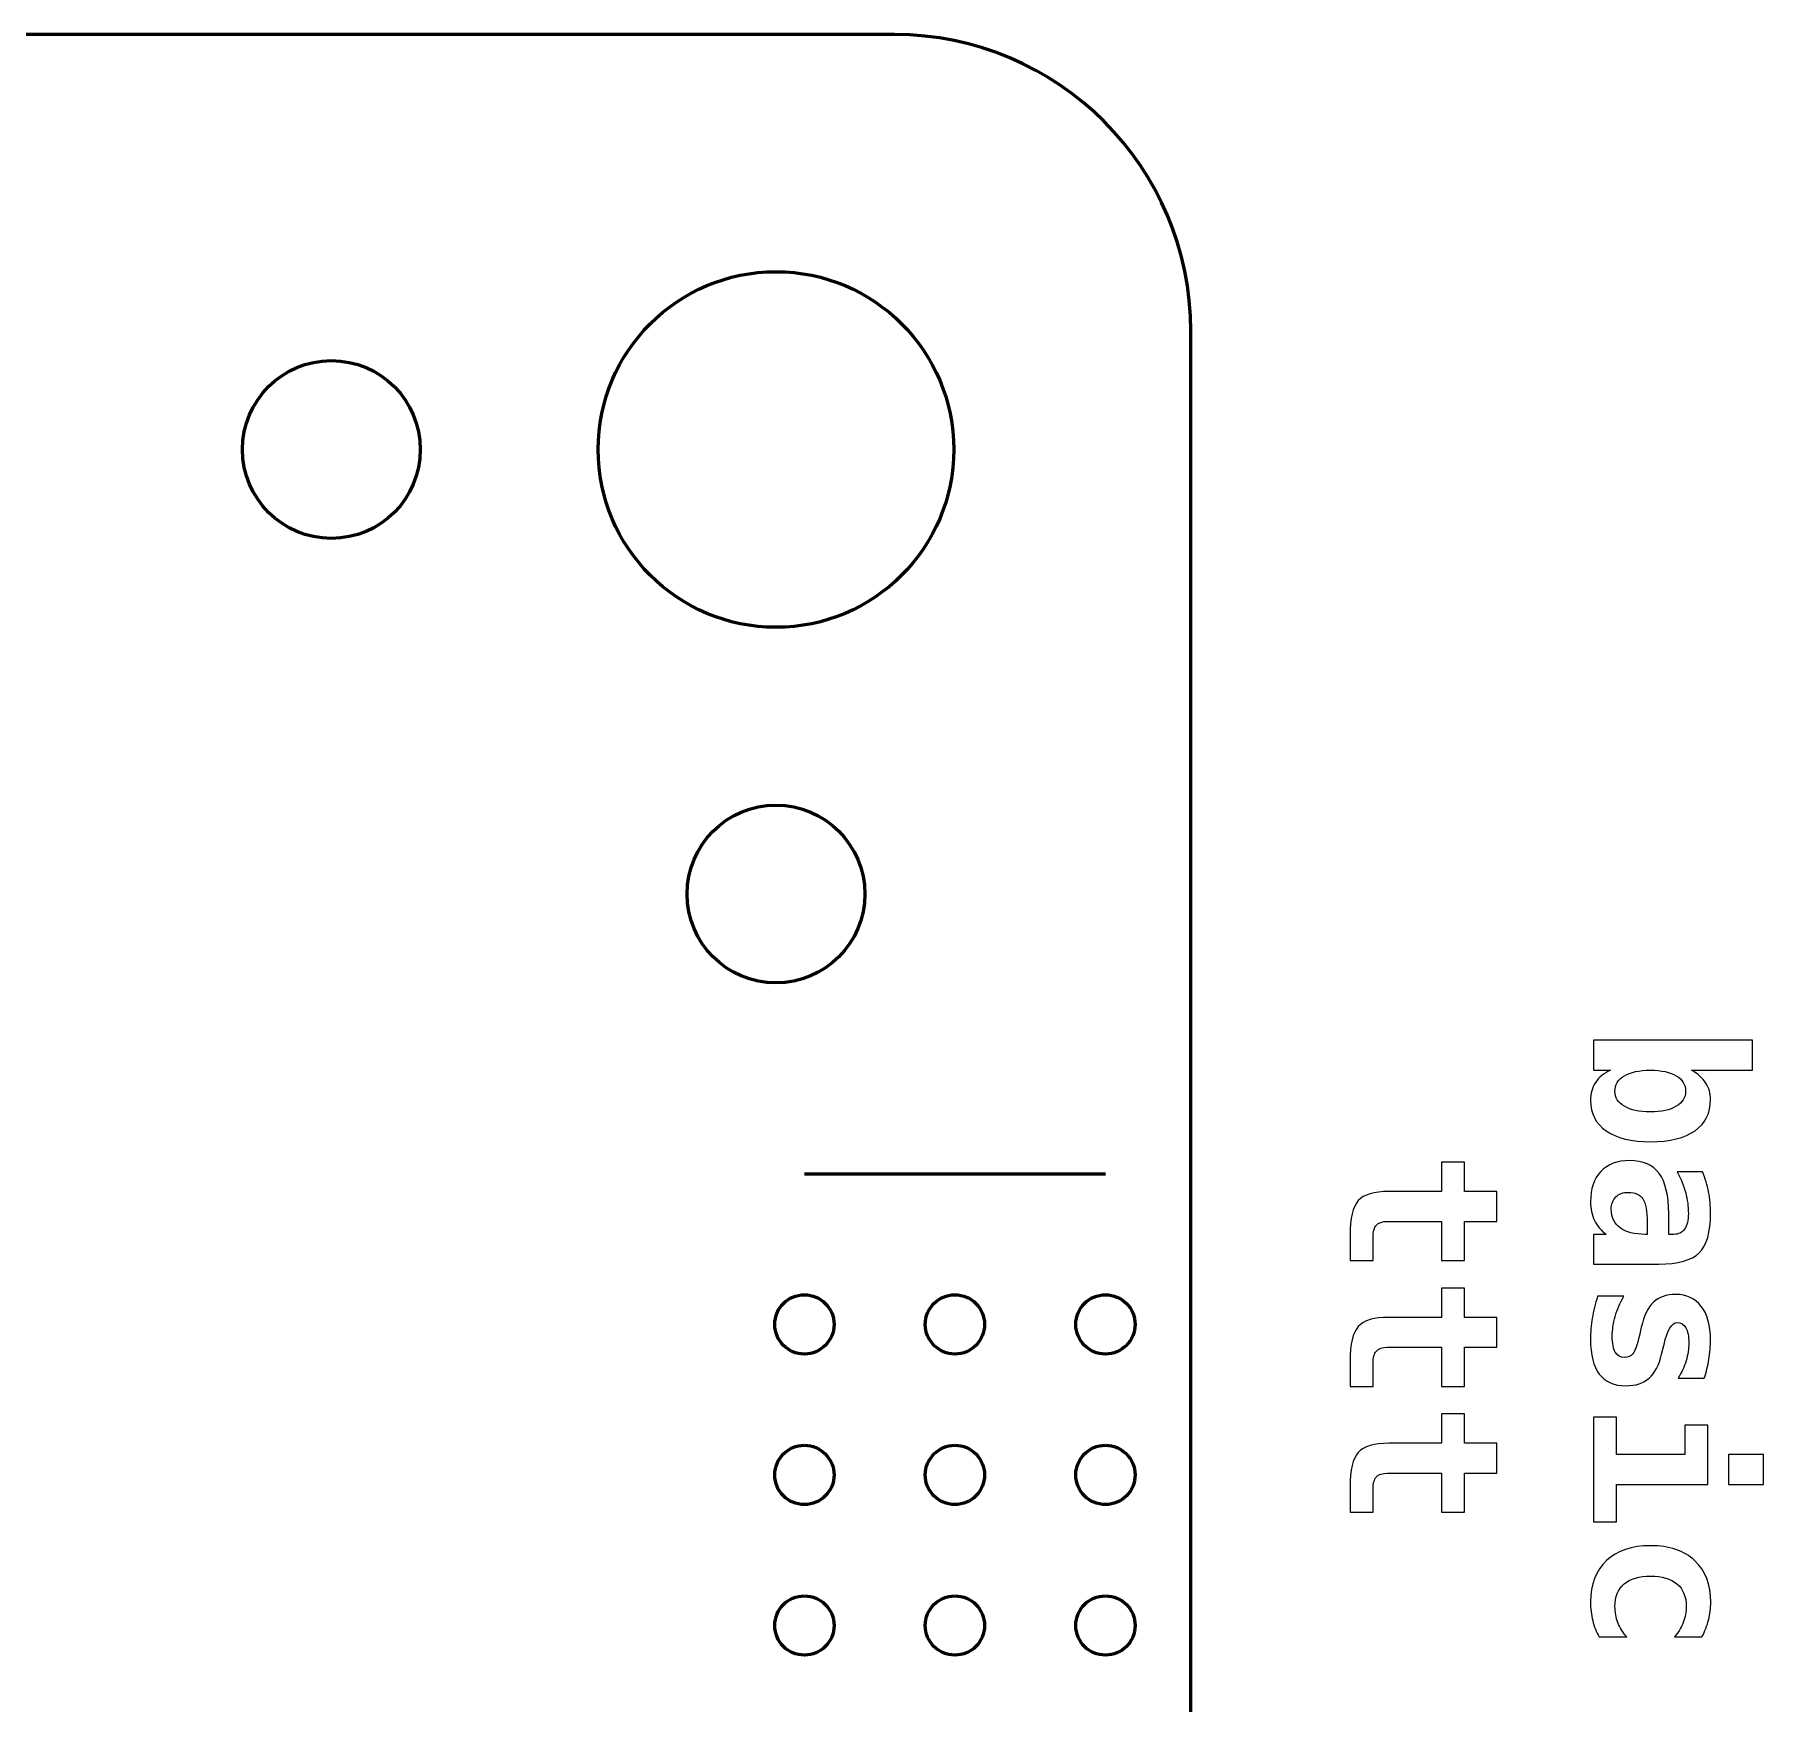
# Model space of a CAD drawing. Header units: centimetres. Extents: x -14.7 to 16.9, y -14.9 to 2.2.
# Drawn here: x -8.251 to -5.334, y -9.115 to -6.3 of the extents above; entities that cross this region are included whole.
import ezdxf

# ---------------------------------------------------------------- set-up
doc = ezdxf.new("R2010")
doc.units = ezdxf.units.CM
doc.header["$MEASUREMENT"] = 0
doc.layers.add('Layer 1', color=7, linetype='Continuous')

msp = doc.modelspace()

# ---------------------------------------------------------------- linework, layer by layer
at = {"layer": 'Layer 1', "lineweight": 53}
for centre, major_axis in [((-7, -7), (0, 0.3)), ((-7.75, -7), (0, 0.15)), ((-7, -7.75), (0, 0.15)), ((-6.952, -8.476), (0, 0.05)), ((-6.698, -8.476), (0, 0.05)), ((-6.444, -8.476), (0, 0.05)), ((-6.952, -8.73), (0, 0.05)), ((-6.698, -8.73), (0, 0.05)), ((-6.444, -8.73), (0, 0.05)), ((-6.952, -8.984), (0, 0.05)), ((-6.698, -8.984), (0, 0.05)), ((-6.444, -8.984), (0, 0.05))]:
    msp.add_ellipse(centre, major_axis=major_axis, ratio=1, dxfattribs=at)
msp.add_open_spline([(-13.7, -13.2), (-13.7, -13.2), (-13.7, -6.8), (-13.7, -6.8), (-13.7, -6.8), (-13.7, -6.52386), (-13.47614, -6.3), (-13.2, -6.3), (-13.2, -6.3), (-13.2, -6.3), (-6.8, -6.3), (-6.8, -6.3), (-6.8, -6.3), (-6.52386, -6.3), (-6.3, -6.52386), (-6.3, -6.8), (-6.3, -6.8), (-6.3, -6.8), (-6.3, -13.2), (-6.3, -13.2), (-6.3, -13.2), (-6.3, -13.47614), (-6.52386, -13.7), (-6.8, -13.7), (-6.8, -13.7), (-6.8, -13.7), (-13.2, -13.7), (-13.2, -13.7), (-13.2, -13.7), (-13.47614, -13.7), (-13.7, -13.47614), (-13.7, -13.2)], degree=3, knots=[0, 0, 0, 0, 0.1111111, 0.1111111, 0.1111111, 0.1111111, 0.2222222, 0.2222222, 0.2222222, 0.2222222, 0.3333333, 0.3333333, 0.3333333, 0.3333333, 0.4444444, 0.4444444, 0.4444444, 0.4444444, 0.5555556, 0.5555556, 0.5555556, 0.5555556, 0.6666667, 0.6666667, 0.6666667, 0.6666667, 0.7777778, 0.7777778, 0.7777778, 0.7777778, 1, 1, 1, 1], dxfattribs=at)
at = {"layer": 'Layer 1'}
for points, knots in [([(-5.45507, -8.04721), (-5.44443, -8.05338), (-5.43643, -8.06062), (-5.43108, -8.06879), (-5.43108, -8.06879), (-5.42573, -8.07702), (-5.42308, -8.08625), (-5.42308, -8.0966), (-5.42308, -8.0966), (-5.42308, -8.11941), (-5.43179, -8.13705), (-5.44925, -8.14934), (-5.44925, -8.14934), (-5.46671, -8.16169), (-5.4917, -8.16786), (-5.52433, -8.16786), (-5.52433, -8.16786), (-5.55649, -8.16786), (-5.58136, -8.16181), (-5.59906, -8.14963), (-5.59906, -8.14963), (-5.61676, -8.13746), (-5.62558, -8.12035), (-5.62558, -8.0983), (-5.62558, -8.0983), (-5.62558, -8.08672), (-5.62276, -8.07667), (-5.61717, -8.06802), (-5.61717, -8.06802), (-5.61153, -8.05944), (-5.60318, -8.0525), (-5.59206, -8.04721), (-5.59206, -8.04721), (-5.59206, -8.04721), (-5.62064, -8.04721), (-5.62064, -8.04721), (-5.62064, -8.04721), (-5.62064, -8.04721), (-5.62064, -7.99676), (-5.62064, -7.99676), (-5.62064, -7.99676), (-5.62064, -7.99676), (-5.35253, -7.99676), (-5.35253, -7.99676), (-5.35253, -7.99676), (-5.35253, -7.99676), (-5.35253, -8.04721), (-5.35253, -8.04721), (-5.35253, -8.04721), (-5.35253, -8.04721), (-5.45507, -8.04721), (-5.45507, -8.04721)], [0, 0, 0, 0, 0.0714286, 0.0714286, 0.0714286, 0.0714286, 0.1428571, 0.1428571, 0.1428571, 0.1428571, 0.2142857, 0.2142857, 0.2142857, 0.2142857, 0.2857143, 0.2857143, 0.2857143, 0.2857143, 0.3571429, 0.3571429, 0.3571429, 0.3571429, 0.4285714, 0.4285714, 0.4285714, 0.4285714, 0.5, 0.5, 0.5, 0.5, 0.5714286, 0.5714286, 0.5714286, 0.5714286, 0.6428571, 0.6428571, 0.6428571, 0.6428571, 0.7142857, 0.7142857, 0.7142857, 0.7142857, 0.7857143, 0.7857143, 0.7857143, 0.7857143, 0.8571429, 0.8571429, 0.8571429, 0.8571429, 1, 1, 1, 1]), ([(-5.52468, -8.11741), (-5.50605, -8.11741), (-5.49146, -8.1143), (-5.48094, -8.10812), (-5.48094, -8.10812), (-5.47036, -8.10195), (-5.46506, -8.09337), (-5.46506, -8.08249), (-5.46506, -8.08249), (-5.46506, -8.07161), (-5.47036, -8.06297), (-5.48094, -8.05668), (-5.48094, -8.05668), (-5.49146, -8.05039), (-5.50605, -8.04721), (-5.52468, -8.04721), (-5.52468, -8.04721), (-5.54326, -8.04721), (-5.5579, -8.05039), (-5.56843, -8.05668), (-5.56843, -8.05668), (-5.57901, -8.06297), (-5.5843, -8.07161), (-5.5843, -8.08249), (-5.5843, -8.08249), (-5.5843, -8.09337), (-5.57901, -8.10195), (-5.56843, -8.10812), (-5.56843, -8.10812), (-5.5579, -8.1143), (-5.54326, -8.11741), (-5.52468, -8.11741)], [0, 0, 0, 0, 0.1111111, 0.1111111, 0.1111111, 0.1111111, 0.2222222, 0.2222222, 0.2222222, 0.2222222, 0.3333333, 0.3333333, 0.3333333, 0.3333333, 0.4444444, 0.4444444, 0.4444444, 0.4444444, 0.5555556, 0.5555556, 0.5555556, 0.5555556, 0.6666667, 0.6666667, 0.6666667, 0.6666667, 0.7777778, 0.7777778, 0.7777778, 0.7777778, 1, 1, 1, 1]), ([(-5.78363, -8.30227), (-5.78363, -8.30227), (-5.83831, -8.30227), (-5.83831, -8.30227), (-5.83831, -8.30227), (-5.83831, -8.30227), (-5.83831, -8.36824), (-5.83831, -8.36824), (-5.83831, -8.36824), (-5.83831, -8.36824), (-5.87712, -8.36824), (-5.87712, -8.36824), (-5.87712, -8.36824), (-5.87712, -8.36824), (-5.87712, -8.30227), (-5.87712, -8.30227), (-5.87712, -8.30227), (-5.87712, -8.30227), (-5.96837, -8.30227), (-5.96837, -8.30227), (-5.96837, -8.30227), (-5.97695, -8.30227), (-5.98313, -8.30438), (-5.98689, -8.30856), (-5.98689, -8.30856), (-5.99059, -8.31273), (-5.99247, -8.31973), (-5.99247, -8.32949), (-5.99247, -8.32949), (-5.99247, -8.32949), (-5.99247, -8.36824), (-5.99247, -8.36824), (-5.99247, -8.36824), (-5.99247, -8.36824), (-6.03128, -8.36824), (-6.03128, -8.36824), (-6.03128, -8.36824), (-6.03128, -8.36824), (-6.03128, -8.32584), (-6.03128, -8.32584), (-6.03128, -8.32584), (-6.03128, -8.29692), (-6.02664, -8.27734), (-6.0174, -8.26717), (-6.0174, -8.26717), (-6.00817, -8.25693), (-5.991, -8.25182), (-5.96596, -8.25182), (-5.96596, -8.25182), (-5.96596, -8.25182), (-5.87712, -8.25182), (-5.87712, -8.25182), (-5.87712, -8.25182), (-5.87712, -8.25182), (-5.87712, -8.20243), (-5.87712, -8.20243), (-5.87712, -8.20243), (-5.87712, -8.20243), (-5.83831, -8.20243), (-5.83831, -8.20243), (-5.83831, -8.20243), (-5.83831, -8.20243), (-5.83831, -8.25182), (-5.83831, -8.25182), (-5.83831, -8.25182), (-5.83831, -8.25182), (-5.78363, -8.25182), (-5.78363, -8.25182), (-5.78363, -8.25182), (-5.78363, -8.25182), (-5.78363, -8.30227), (-5.78363, -8.30227)], [0, 0, 0, 0, 0.0526316, 0.0526316, 0.0526316, 0.0526316, 0.1052632, 0.1052632, 0.1052632, 0.1052632, 0.1578947, 0.1578947, 0.1578947, 0.1578947, 0.2105263, 0.2105263, 0.2105263, 0.2105263, 0.2631579, 0.2631579, 0.2631579, 0.2631579, 0.3157895, 0.3157895, 0.3157895, 0.3157895, 0.3684211, 0.3684211, 0.3684211, 0.3684211, 0.4210526, 0.4210526, 0.4210526, 0.4210526, 0.4736842, 0.4736842, 0.4736842, 0.4736842, 0.5263158, 0.5263158, 0.5263158, 0.5263158, 0.5789474, 0.5789474, 0.5789474, 0.5789474, 0.6315789, 0.6315789, 0.6315789, 0.6315789, 0.6842105, 0.6842105, 0.6842105, 0.6842105, 0.7368421, 0.7368421, 0.7368421, 0.7368421, 0.7894737, 0.7894737, 0.7894737, 0.7894737, 0.8421053, 0.8421053, 0.8421053, 0.8421053, 0.8947368, 0.8947368, 0.8947368, 0.8947368, 1, 1, 1, 1]), ([(-5.51051, -8.37423), (-5.51051, -8.37423), (-5.62064, -8.37423), (-5.62064, -8.37423), (-5.62064, -8.37423), (-5.62064, -8.37423), (-5.62064, -8.32414), (-5.62064, -8.32414), (-5.62064, -8.32414), (-5.62064, -8.32414), (-5.59912, -8.32414), (-5.59912, -8.32414), (-5.59912, -8.32414), (-5.60759, -8.31802), (-5.61411, -8.31026), (-5.6187, -8.30074), (-5.6187, -8.30074), (-5.62329, -8.29121), (-5.62558, -8.28069), (-5.62558, -8.26922), (-5.62558, -8.26922), (-5.62558, -8.24723), (-5.61976, -8.23018), (-5.60818, -8.21795), (-5.60818, -8.21795), (-5.59659, -8.20572), (-5.58036, -8.19961), (-5.55961, -8.19961), (-5.55961, -8.19961), (-5.53709, -8.19961), (-5.52045, -8.2069), (-5.50975, -8.22148), (-5.50975, -8.22148), (-5.49899, -8.23606), (-5.49364, -8.25858), (-5.49364, -8.2891), (-5.49364, -8.2891), (-5.49364, -8.2891), (-5.49364, -8.32414), (-5.49364, -8.32414), (-5.49364, -8.32414), (-5.49364, -8.32414), (-5.48523, -8.32414), (-5.48523, -8.32414), (-5.48523, -8.32414), (-5.47706, -8.32414), (-5.47094, -8.3212), (-5.46677, -8.31526), (-5.46677, -8.31526), (-5.46259, -8.30932), (-5.46048, -8.30062), (-5.46048, -8.2891), (-5.46048, -8.2891), (-5.46048, -8.27704), (-5.46201, -8.2654), (-5.46501, -8.25405), (-5.46501, -8.25405), (-5.46806, -8.24276), (-5.47288, -8.23095), (-5.47953, -8.21866), (-5.47953, -8.21866), (-5.47953, -8.21866), (-5.43649, -8.21866), (-5.43649, -8.21866), (-5.43649, -8.21866), (-5.4319, -8.22977), (-5.42855, -8.24112), (-5.42638, -8.25258), (-5.42638, -8.25258), (-5.4242, -8.26411), (-5.42308, -8.27628), (-5.42308, -8.2891), (-5.42308, -8.2891), (-5.42308, -8.32049), (-5.42943, -8.34248), (-5.44219, -8.35518), (-5.44219, -8.35518), (-5.45495, -8.36788), (-5.47771, -8.37423), (-5.51051, -8.37423)], [0, 0, 0, 0, 0.047619, 0.047619, 0.047619, 0.047619, 0.0952381, 0.0952381, 0.0952381, 0.0952381, 0.1428571, 0.1428571, 0.1428571, 0.1428571, 0.1904762, 0.1904762, 0.1904762, 0.1904762, 0.2380952, 0.2380952, 0.2380952, 0.2380952, 0.2857143, 0.2857143, 0.2857143, 0.2857143, 0.3333333, 0.3333333, 0.3333333, 0.3333333, 0.3809524, 0.3809524, 0.3809524, 0.3809524, 0.4285714, 0.4285714, 0.4285714, 0.4285714, 0.4761905, 0.4761905, 0.4761905, 0.4761905, 0.5238095, 0.5238095, 0.5238095, 0.5238095, 0.5714286, 0.5714286, 0.5714286, 0.5714286, 0.6190476, 0.6190476, 0.6190476, 0.6190476, 0.6666667, 0.6666667, 0.6666667, 0.6666667, 0.7142857, 0.7142857, 0.7142857, 0.7142857, 0.7619048, 0.7619048, 0.7619048, 0.7619048, 0.8095238, 0.8095238, 0.8095238, 0.8095238, 0.8571429, 0.8571429, 0.8571429, 0.8571429, 0.9047619, 0.9047619, 0.9047619, 0.9047619, 1, 1, 1, 1]), ([(-5.52998, -8.30397), (-5.52998, -8.2851), (-5.53239, -8.27193), (-5.53721, -8.26446), (-5.53721, -8.26446), (-5.54203, -8.25699), (-5.55032, -8.25323), (-5.56202, -8.25323), (-5.56202, -8.25323), (-5.57078, -8.25323), (-5.57772, -8.25582), (-5.58289, -8.26099), (-5.58289, -8.26099), (-5.58807, -8.26617), (-5.59065, -8.27316), (-5.59065, -8.28204), (-5.59065, -8.28204), (-5.59065, -8.29539), (-5.5856, -8.30574), (-5.57554, -8.31309), (-5.57554, -8.31309), (-5.56549, -8.32044), (-5.55144, -8.32414), (-5.53344, -8.32414), (-5.53344, -8.32414), (-5.53344, -8.32414), (-5.52998, -8.32414), (-5.52998, -8.32414), (-5.52998, -8.32414), (-5.52998, -8.32414), (-5.52998, -8.30397), (-5.52998, -8.30397)], [0, 0, 0, 0, 0.1111111, 0.1111111, 0.1111111, 0.1111111, 0.2222222, 0.2222222, 0.2222222, 0.2222222, 0.3333333, 0.3333333, 0.3333333, 0.3333333, 0.4444444, 0.4444444, 0.4444444, 0.4444444, 0.5555556, 0.5555556, 0.5555556, 0.5555556, 0.6666667, 0.6666667, 0.6666667, 0.6666667, 0.7777778, 0.7777778, 0.7777778, 0.7777778, 1, 1, 1, 1]), ([(-5.78363, -8.51464), (-5.78363, -8.51464), (-5.83831, -8.51464), (-5.83831, -8.51464), (-5.83831, -8.51464), (-5.83831, -8.51464), (-5.83831, -8.58061), (-5.83831, -8.58061), (-5.83831, -8.58061), (-5.83831, -8.58061), (-5.87712, -8.58061), (-5.87712, -8.58061), (-5.87712, -8.58061), (-5.87712, -8.58061), (-5.87712, -8.51464), (-5.87712, -8.51464), (-5.87712, -8.51464), (-5.87712, -8.51464), (-5.96837, -8.51464), (-5.96837, -8.51464), (-5.96837, -8.51464), (-5.97695, -8.51464), (-5.98313, -8.51675), (-5.98689, -8.52093), (-5.98689, -8.52093), (-5.99059, -8.5251), (-5.99247, -8.5321), (-5.99247, -8.54186), (-5.99247, -8.54186), (-5.99247, -8.54186), (-5.99247, -8.58061), (-5.99247, -8.58061), (-5.99247, -8.58061), (-5.99247, -8.58061), (-6.03128, -8.58061), (-6.03128, -8.58061), (-6.03128, -8.58061), (-6.03128, -8.58061), (-6.03128, -8.53821), (-6.03128, -8.53821), (-6.03128, -8.53821), (-6.03128, -8.50929), (-6.02664, -8.48971), (-6.0174, -8.47954), (-6.0174, -8.47954), (-6.00817, -8.4693), (-5.991, -8.46419), (-5.96596, -8.46419), (-5.96596, -8.46419), (-5.96596, -8.46419), (-5.87712, -8.46419), (-5.87712, -8.46419), (-5.87712, -8.46419), (-5.87712, -8.46419), (-5.87712, -8.4148), (-5.87712, -8.4148), (-5.87712, -8.4148), (-5.87712, -8.4148), (-5.83831, -8.4148), (-5.83831, -8.4148), (-5.83831, -8.4148), (-5.83831, -8.4148), (-5.83831, -8.46419), (-5.83831, -8.46419), (-5.83831, -8.46419), (-5.83831, -8.46419), (-5.78363, -8.46419), (-5.78363, -8.46419), (-5.78363, -8.46419), (-5.78363, -8.46419), (-5.78363, -8.51464), (-5.78363, -8.51464)], [0, 0, 0, 0, 0.0526316, 0.0526316, 0.0526316, 0.0526316, 0.1052632, 0.1052632, 0.1052632, 0.1052632, 0.1578947, 0.1578947, 0.1578947, 0.1578947, 0.2105263, 0.2105263, 0.2105263, 0.2105263, 0.2631579, 0.2631579, 0.2631579, 0.2631579, 0.3157895, 0.3157895, 0.3157895, 0.3157895, 0.3684211, 0.3684211, 0.3684211, 0.3684211, 0.4210526, 0.4210526, 0.4210526, 0.4210526, 0.4736842, 0.4736842, 0.4736842, 0.4736842, 0.5263158, 0.5263158, 0.5263158, 0.5263158, 0.5789474, 0.5789474, 0.5789474, 0.5789474, 0.6315789, 0.6315789, 0.6315789, 0.6315789, 0.6842105, 0.6842105, 0.6842105, 0.6842105, 0.7368421, 0.7368421, 0.7368421, 0.7368421, 0.7894737, 0.7894737, 0.7894737, 0.7894737, 0.8421053, 0.8421053, 0.8421053, 0.8421053, 0.8947368, 0.8947368, 0.8947368, 0.8947368, 1, 1, 1, 1]), ([(-5.43367, -8.5665), (-5.43367, -8.5665), (-5.47776, -8.5665), (-5.47776, -8.5665), (-5.47776, -8.5665), (-5.47183, -8.55721), (-5.46736, -8.5475), (-5.4643, -8.53745), (-5.4643, -8.53745), (-5.4613, -8.5274), (-5.45977, -8.51728), (-5.45977, -8.50717), (-5.45977, -8.50717), (-5.45977, -8.49588), (-5.46142, -8.48736), (-5.46465, -8.48165), (-5.46465, -8.48165), (-5.46795, -8.47589), (-5.47277, -8.47301), (-5.47918, -8.47301), (-5.47918, -8.47301), (-5.48835, -8.47301), (-5.49581, -8.4853), (-5.50158, -8.50987), (-5.50158, -8.50987), (-5.50158, -8.50987), (-5.50205, -8.51176), (-5.50205, -8.51176), (-5.50205, -8.51176), (-5.50205, -8.51176), (-5.50552, -8.52622), (-5.50552, -8.52622), (-5.50552, -8.52622), (-5.50987, -8.54462), (-5.51692, -8.55815), (-5.52662, -8.56667), (-5.52662, -8.56667), (-5.53633, -8.57526), (-5.54944, -8.57955), (-5.56596, -8.57955), (-5.56596, -8.57955), (-5.58583, -8.57955), (-5.60077, -8.57302), (-5.6107, -8.56003), (-5.6107, -8.56003), (-5.62064, -8.54698), (-5.62558, -8.5274), (-5.62558, -8.50123), (-5.62558, -8.50123), (-5.62558, -8.48965), (-5.62458, -8.47771), (-5.62258, -8.4656), (-5.62258, -8.4656), (-5.62058, -8.45343), (-5.61758, -8.44108), (-5.61358, -8.42856), (-5.61358, -8.42856), (-5.61358, -8.42856), (-5.56949, -8.42856), (-5.56949, -8.42856), (-5.56949, -8.42856), (-5.57578, -8.43967), (-5.5806, -8.45102), (-5.58389, -8.46254), (-5.58389, -8.46254), (-5.58724, -8.47407), (-5.58889, -8.48518), (-5.58889, -8.496), (-5.58889, -8.496), (-5.58889, -8.50782), (-5.58718, -8.51675), (-5.58372, -8.52281), (-5.58372, -8.52281), (-5.58031, -8.52887), (-5.57531, -8.53192), (-5.56878, -8.53192), (-5.56878, -8.53192), (-5.56231, -8.53192), (-5.55737, -8.52975), (-5.55396, -8.52546), (-5.55396, -8.52546), (-5.5505, -8.52116), (-5.54685, -8.51093), (-5.54291, -8.4947), (-5.54291, -8.4947), (-5.54291, -8.4947), (-5.53985, -8.48077), (-5.53985, -8.48077), (-5.53985, -8.48077), (-5.53544, -8.46148), (-5.52862, -8.44743), (-5.51933, -8.43861), (-5.51933, -8.43861), (-5.51004, -8.42979), (-5.49758, -8.42538), (-5.482, -8.42538), (-5.482, -8.42538), (-5.46336, -8.42538), (-5.44889, -8.43209), (-5.43861, -8.44555), (-5.43861, -8.44555), (-5.42826, -8.45896), (-5.42308, -8.47789), (-5.42308, -8.50223), (-5.42308, -8.50223), (-5.42308, -8.51317), (-5.42397, -8.52404), (-5.42573, -8.53486), (-5.42573, -8.53486), (-5.42749, -8.54574), (-5.43014, -8.55626), (-5.43367, -8.5665)], [0, 0, 0, 0, 0.0344828, 0.0344828, 0.0344828, 0.0344828, 0.0689655, 0.0689655, 0.0689655, 0.0689655, 0.1034483, 0.1034483, 0.1034483, 0.1034483, 0.137931, 0.137931, 0.137931, 0.137931, 0.1724138, 0.1724138, 0.1724138, 0.1724138, 0.2068966, 0.2068966, 0.2068966, 0.2068966, 0.2413793, 0.2413793, 0.2413793, 0.2413793, 0.2758621, 0.2758621, 0.2758621, 0.2758621, 0.3103448, 0.3103448, 0.3103448, 0.3103448, 0.3448276, 0.3448276, 0.3448276, 0.3448276, 0.3793103, 0.3793103, 0.3793103, 0.3793103, 0.4137931, 0.4137931, 0.4137931, 0.4137931, 0.4482759, 0.4482759, 0.4482759, 0.4482759, 0.4827586, 0.4827586, 0.4827586, 0.4827586, 0.5172414, 0.5172414, 0.5172414, 0.5172414, 0.5517241, 0.5517241, 0.5517241, 0.5517241, 0.5862069, 0.5862069, 0.5862069, 0.5862069, 0.6206897, 0.6206897, 0.6206897, 0.6206897, 0.6551724, 0.6551724, 0.6551724, 0.6551724, 0.6896552, 0.6896552, 0.6896552, 0.6896552, 0.7241379, 0.7241379, 0.7241379, 0.7241379, 0.7586207, 0.7586207, 0.7586207, 0.7586207, 0.7931034, 0.7931034, 0.7931034, 0.7931034, 0.8275862, 0.8275862, 0.8275862, 0.8275862, 0.862069, 0.862069, 0.862069, 0.862069, 0.8965517, 0.8965517, 0.8965517, 0.8965517, 0.9310345, 0.9310345, 0.9310345, 0.9310345, 1, 1, 1, 1]), ([(-5.78363, -8.72701), (-5.78363, -8.72701), (-5.83831, -8.72701), (-5.83831, -8.72701), (-5.83831, -8.72701), (-5.83831, -8.72701), (-5.83831, -8.79298), (-5.83831, -8.79298), (-5.83831, -8.79298), (-5.83831, -8.79298), (-5.87712, -8.79298), (-5.87712, -8.79298), (-5.87712, -8.79298), (-5.87712, -8.79298), (-5.87712, -8.72701), (-5.87712, -8.72701), (-5.87712, -8.72701), (-5.87712, -8.72701), (-5.96837, -8.72701), (-5.96837, -8.72701), (-5.96837, -8.72701), (-5.97695, -8.72701), (-5.98313, -8.72912), (-5.98689, -8.7333), (-5.98689, -8.7333), (-5.99059, -8.73747), (-5.99247, -8.74447), (-5.99247, -8.75423), (-5.99247, -8.75423), (-5.99247, -8.75423), (-5.99247, -8.79298), (-5.99247, -8.79298), (-5.99247, -8.79298), (-5.99247, -8.79298), (-6.03128, -8.79298), (-6.03128, -8.79298), (-6.03128, -8.79298), (-6.03128, -8.79298), (-6.03128, -8.75058), (-6.03128, -8.75058), (-6.03128, -8.75058), (-6.03128, -8.72166), (-6.02664, -8.70208), (-6.0174, -8.69191), (-6.0174, -8.69191), (-6.00817, -8.68167), (-5.991, -8.67656), (-5.96596, -8.67656), (-5.96596, -8.67656), (-5.96596, -8.67656), (-5.87712, -8.67656), (-5.87712, -8.67656), (-5.87712, -8.67656), (-5.87712, -8.67656), (-5.87712, -8.62717), (-5.87712, -8.62717), (-5.87712, -8.62717), (-5.87712, -8.62717), (-5.83831, -8.62717), (-5.83831, -8.62717), (-5.83831, -8.62717), (-5.83831, -8.62717), (-5.83831, -8.67656), (-5.83831, -8.67656), (-5.83831, -8.67656), (-5.83831, -8.67656), (-5.78363, -8.67656), (-5.78363, -8.67656), (-5.78363, -8.67656), (-5.78363, -8.67656), (-5.78363, -8.72701), (-5.78363, -8.72701)], [0, 0, 0, 0, 0.0526316, 0.0526316, 0.0526316, 0.0526316, 0.1052632, 0.1052632, 0.1052632, 0.1052632, 0.1578947, 0.1578947, 0.1578947, 0.1578947, 0.2105263, 0.2105263, 0.2105263, 0.2105263, 0.2631579, 0.2631579, 0.2631579, 0.2631579, 0.3157895, 0.3157895, 0.3157895, 0.3157895, 0.3684211, 0.3684211, 0.3684211, 0.3684211, 0.4210526, 0.4210526, 0.4210526, 0.4210526, 0.4736842, 0.4736842, 0.4736842, 0.4736842, 0.5263158, 0.5263158, 0.5263158, 0.5263158, 0.5789474, 0.5789474, 0.5789474, 0.5789474, 0.6315789, 0.6315789, 0.6315789, 0.6315789, 0.6842105, 0.6842105, 0.6842105, 0.6842105, 0.7368421, 0.7368421, 0.7368421, 0.7368421, 0.7894737, 0.7894737, 0.7894737, 0.7894737, 0.8421053, 0.8421053, 0.8421053, 0.8421053, 0.8947368, 0.8947368, 0.8947368, 0.8947368, 1, 1, 1, 1]), ([(-5.42767, -8.64622), (-5.42767, -8.64622), (-5.42767, -8.74606), (-5.42767, -8.74606), (-5.42767, -8.74606), (-5.42767, -8.74606), (-5.58183, -8.74606), (-5.58183, -8.74606), (-5.58183, -8.74606), (-5.58183, -8.74606), (-5.58183, -8.80885), (-5.58183, -8.80885), (-5.58183, -8.80885), (-5.58183, -8.80885), (-5.62064, -8.80885), (-5.62064, -8.80885), (-5.62064, -8.80885), (-5.62064, -8.80885), (-5.62064, -8.63281), (-5.62064, -8.63281), (-5.62064, -8.63281), (-5.62064, -8.63281), (-5.58183, -8.63281), (-5.58183, -8.63281), (-5.58183, -8.63281), (-5.58183, -8.63281), (-5.58183, -8.69561), (-5.58183, -8.69561), (-5.58183, -8.69561), (-5.58183, -8.69561), (-5.46648, -8.69561), (-5.46648, -8.69561), (-5.46648, -8.69561), (-5.46648, -8.69561), (-5.46648, -8.64622), (-5.46648, -8.64622), (-5.46648, -8.64622), (-5.46648, -8.64622), (-5.42767, -8.64622), (-5.42767, -8.64622)], [0, 0, 0, 0, 0.0909091, 0.0909091, 0.0909091, 0.0909091, 0.1818182, 0.1818182, 0.1818182, 0.1818182, 0.2727273, 0.2727273, 0.2727273, 0.2727273, 0.3636364, 0.3636364, 0.3636364, 0.3636364, 0.4545455, 0.4545455, 0.4545455, 0.4545455, 0.5454545, 0.5454545, 0.5454545, 0.5454545, 0.6363636, 0.6363636, 0.6363636, 0.6363636, 0.7272727, 0.7272727, 0.7272727, 0.7272727, 0.8181818, 0.8181818, 0.8181818, 0.8181818, 1, 1, 1, 1]), ([(-5.33383, -8.69561), (-5.33383, -8.69561), (-5.33383, -8.74606), (-5.33383, -8.74606), (-5.33383, -8.74606), (-5.33383, -8.74606), (-5.39274, -8.74606), (-5.39274, -8.74606), (-5.39274, -8.74606), (-5.39274, -8.74606), (-5.39274, -8.69561), (-5.39274, -8.69561), (-5.39274, -8.69561), (-5.39274, -8.69561), (-5.33383, -8.69561), (-5.33383, -8.69561)], [0, 0, 0, 0, 0.2, 0.2, 0.2, 0.2, 0.4, 0.4, 0.4, 0.4, 0.6, 0.6, 0.6, 0.6, 1, 1, 1, 1]), ([(-5.61076, -9.00323), (-5.6157, -8.9947), (-5.61941, -8.98559), (-5.62187, -8.97583), (-5.62187, -8.97583), (-5.62434, -8.96607), (-5.62558, -8.9556), (-5.62558, -8.94432), (-5.62558, -8.94432), (-5.62558, -8.91456), (-5.61664, -8.89134), (-5.59871, -8.87458), (-5.59871, -8.87458), (-5.58083, -8.85783), (-5.55602, -8.84942), (-5.52433, -8.84942), (-5.52433, -8.84942), (-5.49252, -8.84942), (-5.46765, -8.85788), (-5.44966, -8.87476), (-5.44966, -8.87476), (-5.43173, -8.89163), (-5.42273, -8.91492), (-5.42273, -8.94467), (-5.42273, -8.94467), (-5.42273, -8.95502), (-5.42397, -8.96495), (-5.42638, -8.97454), (-5.42638, -8.97454), (-5.42879, -8.98412), (-5.43249, -8.9937), (-5.43755, -9.00323), (-5.43755, -9.00323), (-5.43755, -9.00323), (-5.48376, -9.00323), (-5.48376, -9.00323), (-5.48376, -9.00323), (-5.47741, -8.99588), (-5.47253, -8.98783), (-5.46912, -8.97901), (-5.46912, -8.97901), (-5.46571, -8.97025), (-5.46401, -8.96113), (-5.46401, -8.95172), (-5.46401, -8.95172), (-5.46401, -8.93532), (-5.46924, -8.92268), (-5.4797, -8.91386), (-5.4797, -8.91386), (-5.49017, -8.90498), (-5.50505, -8.90057), (-5.52433, -8.90057), (-5.52433, -8.90057), (-5.54362, -8.90057), (-5.55843, -8.90498), (-5.56878, -8.91386), (-5.56878, -8.91386), (-5.57913, -8.92268), (-5.5843, -8.93532), (-5.5843, -8.95172), (-5.5843, -8.95172), (-5.5843, -8.96148), (-5.58266, -8.9706), (-5.57942, -8.97912), (-5.57942, -8.97912), (-5.57613, -8.98759), (-5.57119, -8.99565), (-5.56455, -9.00323), (-5.56455, -9.00323), (-5.56455, -9.00323), (-5.61076, -9.00323), (-5.61076, -9.00323)], [0, 0, 0, 0, 0.0526316, 0.0526316, 0.0526316, 0.0526316, 0.1052632, 0.1052632, 0.1052632, 0.1052632, 0.1578947, 0.1578947, 0.1578947, 0.1578947, 0.2105263, 0.2105263, 0.2105263, 0.2105263, 0.2631579, 0.2631579, 0.2631579, 0.2631579, 0.3157895, 0.3157895, 0.3157895, 0.3157895, 0.3684211, 0.3684211, 0.3684211, 0.3684211, 0.4210526, 0.4210526, 0.4210526, 0.4210526, 0.4736842, 0.4736842, 0.4736842, 0.4736842, 0.5263158, 0.5263158, 0.5263158, 0.5263158, 0.5789474, 0.5789474, 0.5789474, 0.5789474, 0.6315789, 0.6315789, 0.6315789, 0.6315789, 0.6842105, 0.6842105, 0.6842105, 0.6842105, 0.7368421, 0.7368421, 0.7368421, 0.7368421, 0.7894737, 0.7894737, 0.7894737, 0.7894737, 0.8421053, 0.8421053, 0.8421053, 0.8421053, 0.8947368, 0.8947368, 0.8947368, 0.8947368, 1, 1, 1, 1])]:
    msp.add_open_spline(points, degree=3, knots=knots, dxfattribs=at)
at = {"layer": 'Layer 1', "lineweight": 53}
msp.add_open_spline([(-6.952, -8.222), (-6.952, -8.222), (-6.444, -8.222), (-6.444, -8.222)], degree=3, dxfattribs=at)

doc.saveas('drawing.dxf')
